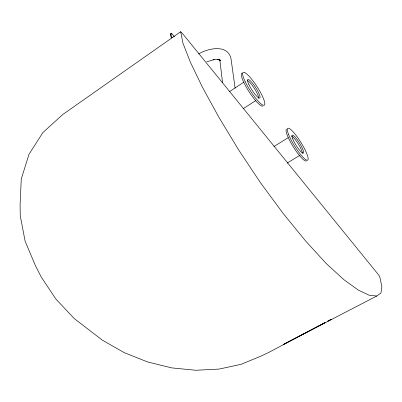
<?xml version="1.0" encoding="UTF-8"?>
<svg xmlns="http://www.w3.org/2000/svg" width="402" height="402" viewBox="0 0 402 402"><rect width="100%" height="100%" fill="white"/><g stroke="black" fill="none" stroke-linecap="round" stroke-linejoin="round"><path stroke-width="0.6" d="M180.669 31.733L182.99 43.29L190.377 62.199L202.442 87.214L218.753 117.022L238.502 149.685L260.506 182.774L283.315 213.643L305.62 240.999L326.203 263.496L343.946 279.752L358.368 290.123L369.287 295.289L376.759 296.018L380.935 293.018L381.9 286.495L379.795 277.013L378.714 275.018L182.629 33.673L180.669 31.733L62.757 114.5L42.873 132.595L28.984 154.323L21.271 178.99L20.1 204.533L20.246 215.748L25.135 241.245L35.547 265.923L41.23 277.008L55.777 298.907L74.244 318.56L102.314 340.137L124.263 352.665L147.645 361.981L171.729 367.89L195.794 370.267L219.135 369.066L241.074 364.323L260.938 356.122L267.978 352.83L325.042 322.615L283.149 344.594L376.759 296.018M172.091 37.687A7.703 1.859 55.7 0 1 171.011 34.537L171.136 33.597A2.402 0.578 55.6 0 1 172.905 34.889L174.367 36.909M171.574 38.049A7.698 1.864 55.7 0 1 170.493 34.904L170.624 33.959L171.136 33.597M170.493 34.904L171.011 34.537M229.497 91.616L243.552 82.355M243.135 108.751L255.707 100.616M273.883 146.554L288.244 137.635M287.159 163.076L300.003 155.242M198.568 53.989C208.171 48.129 228.673 43.712 231.145 59.652L235.11 88.209M206.754 61.823L214.12 59.617L213.05 59.767L215.181 59.481L218.904 59.586L217.678 59.37L220.035 60.335L219.552 59.581L220.115 60.818L219.788 59.526L222.577 82.762M220.065 60.305L219.422 59.702L219.959 60.385M170.624 33.959A2.402 0.583 55.6 0 1 171.212 33.969M247.496 80.506A11.015 2.241 57.1 0 1 254.808 89.103A11.015 2.241 57.1 0 1 258.712 98.44M262.823 106.108A19.507 3.975 57.1 0 1 248.285 90.54A19.507 3.975 57.1 0 1 242.195 73.129M291.561 136.022A10.593 2.07 58 0 1 298.239 143.841A10.593 2.07 58 0 1 302.384 153.313M306.48 160.86A18.758 3.663 58 0 1 293.395 147.006A18.758 3.663 58 0 1 286.581 129.072M331.107 319.409L327.806 321.158L331.102 319.409M245.16 81.611A19.517 3.94 57.1 0 0 264.139 105.259A19.517 3.94 57.1 0 0 251.893 79.47A19.517 3.94 57.1 0 0 245.16 81.611M248.908 84.631A11.02 2.226 57.1 0 0 259.642 98.068A11.02 2.226 57.1 0 0 252.803 83.571A11.02 2.226 57.1 0 0 248.908 84.631M292.626 138.7A10.598 2.055 58 0 0 302.806 153.157A10.598 2.055 58 0 0 297.927 140.68A10.598 2.055 58 0 0 292.626 138.7M288.651 134.625A18.768 3.638 58 0 0 306.691 160.137A18.768 3.638 58 0 0 297.912 137.896A18.768 3.638 58 0 0 288.651 134.625"/></g></svg>
